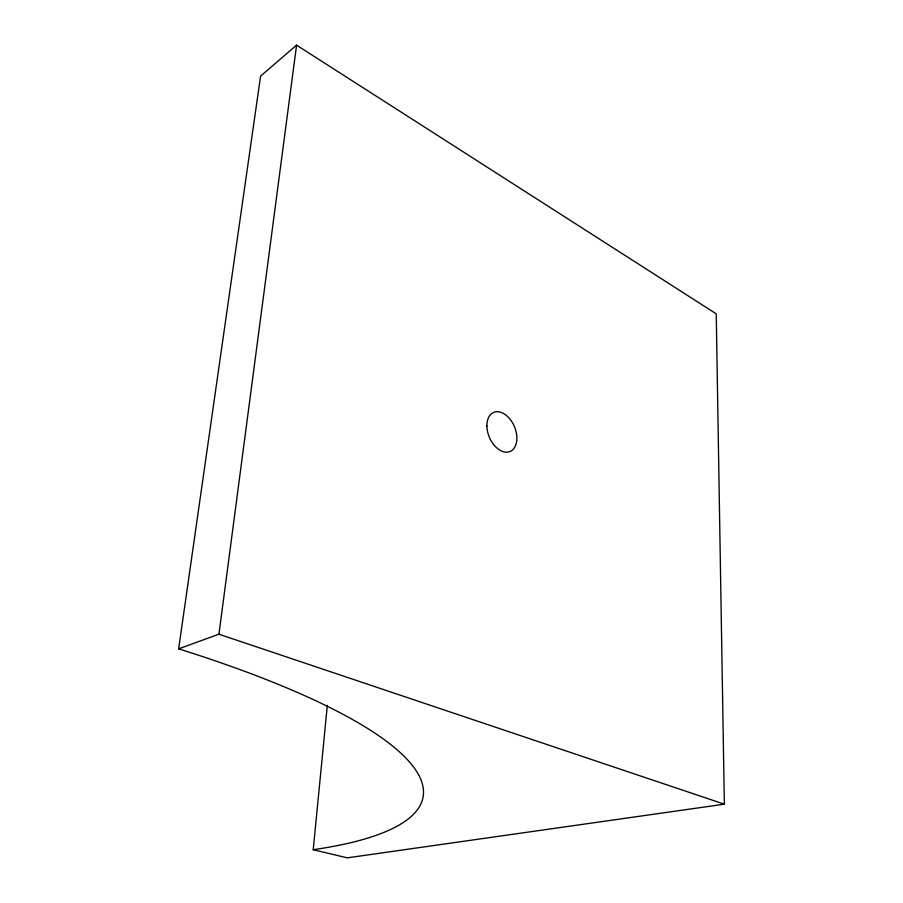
<?xml version="1.0" encoding="UTF-8"?>
<svg xmlns="http://www.w3.org/2000/svg" width="903" height="903" viewBox="0 0 903 903"><rect width="100%" height="100%" fill="white"/><g stroke="black" fill="none" stroke-linecap="round" stroke-linejoin="round"><path stroke-width="1.35" d="M313.217 849.712A580.437 125.619 9.5 0 0 178.647 648.839L260.583 76.134L296.579 45.15L716.237 313.838L724.353 804.178L347.237 857.85L313.217 849.712L327.326 705.378M178.647 648.839L218.944 634.211L296.579 45.15M218.944 634.211L724.353 804.178M486.898 425.945A21.187 13.624 67.3 0 0 509.54 451.681A21.187 13.624 67.3 0 0 509.202 418.191A21.187 13.624 67.3 0 0 486.898 425.945"/></g></svg>
